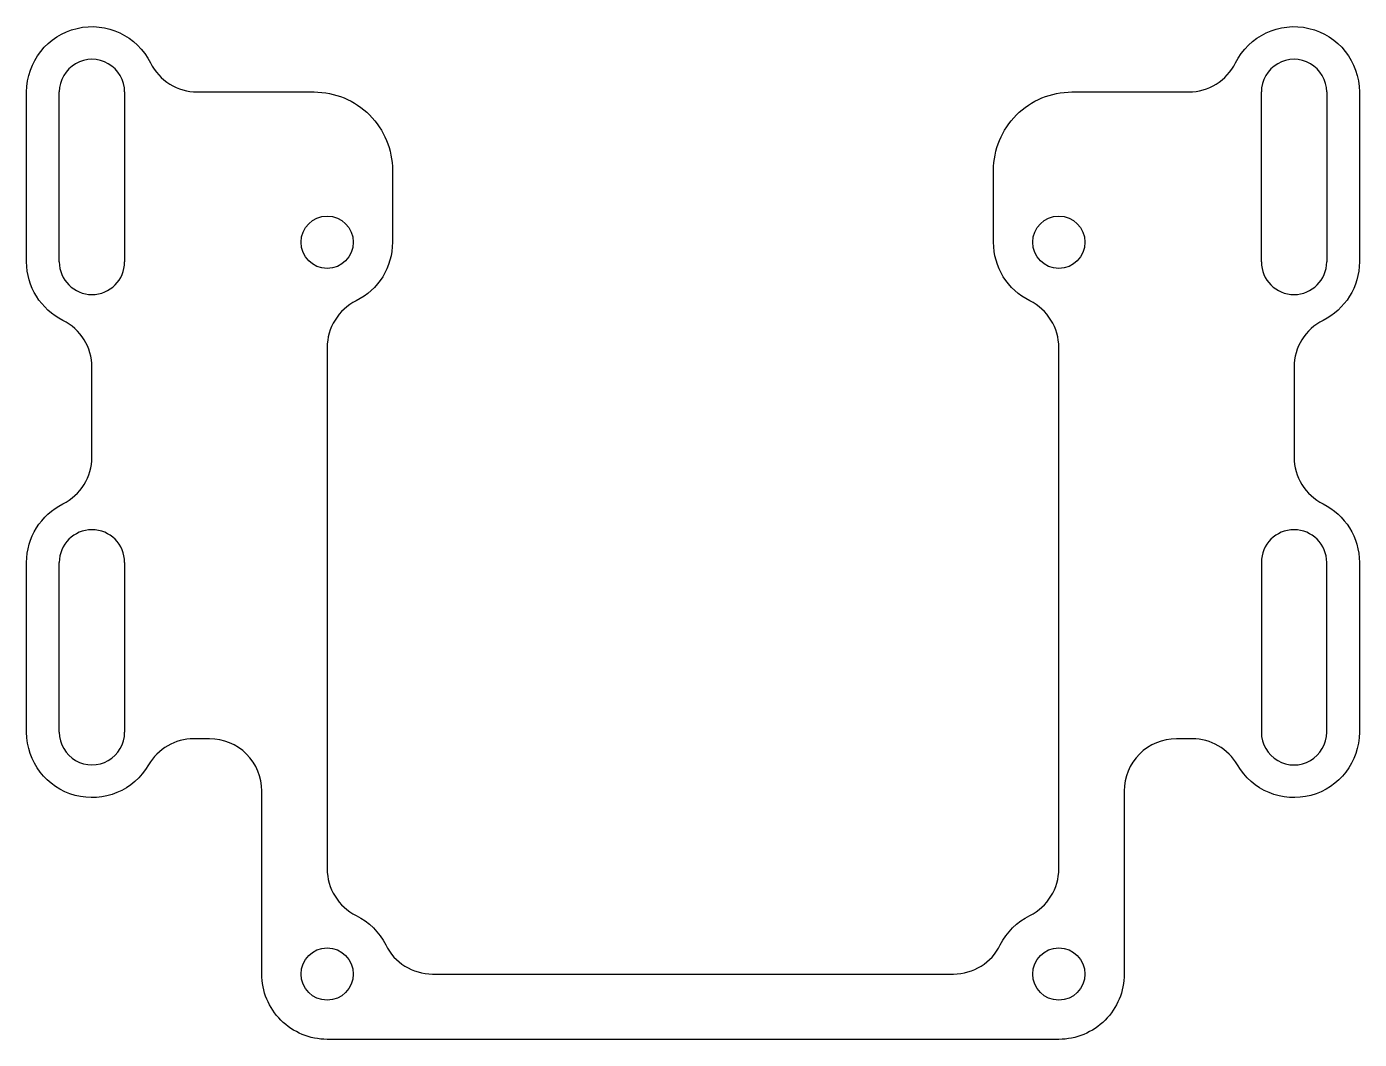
# Model space of a CAD drawing. Header units: millimetres. Extents: x -69.5 to -18.5, y 77.5 to 116.3.
import ezdxf

# ---------------------------------------------------------------- set-up
doc = ezdxf.new("R2010")
doc.units = ezdxf.units.MM
doc.layers.get('0').update_dxf_attribs({"linetype": 'CONTINUOUS'})

msp = doc.modelspace()

# ---------------------------------------------------------------- linework, layer by layer
for p, q in [((-68.25, 107.25), (-68.25, 113.75)), ((-65.75, 113.75), (-65.75, 107.25)), ((-22.25, 107.25), (-22.25, 113.75)), ((-19.75, 113.75), (-19.75, 107.25)), ((-68.25, 89.25), (-68.25, 95.75)), ((-65.75, 95.75), (-65.75, 89.25))]:
    msp.add_line(p, q)
for points in [[(-56.889, 82.24, -0.163866), (-55.76, 81.111, 0.284915), (-53.969, 80), (-34.031, 80, 0.284915), (-32.24, 81.111, -0.163866), (-31.111, 82.24, 0.284915), (-30, 84.031), (-30, 103.969, 0.284915), (-31.111, 105.76, -0.284915), (-32.5, 108), (-32.5, 110.75, -0.414214), (-29.5, 113.75), (-25.031, 113.75, 0.284929), (-23.24, 114.861, -0.79273), (-18.5, 113.75), (-18.5, 107.25, -0.284915), (-19.889, 105.01, 0.284915), (-21, 103.219), (-21, 99.781, 0.284915), (-19.889, 97.99, -0.284915), (-18.5, 95.75), (-18.5, 89.25, -0.767327), (-23.165, 88, 0.267949), (-24.897, 89), (-25.5, 89, 0.414214), (-27.5, 87), (-27.5, 80, -0.414214), (-30, 77.5), (-58, 77.5, -0.414214), (-60.5, 80), (-60.5, 87, 0.414214), (-62.5, 89), (-63.103, 89, 0.267949), (-64.835, 88, -0.767327), (-69.5, 89.25), (-69.5, 95.75, -0.284915), (-68.111, 97.99, 0.284915), (-67, 99.781), (-67, 103.219, 0.284915), (-68.111, 105.01, -0.284915), (-69.5, 107.25), (-69.5, 113.75, -0.79273), (-64.76, 114.861, 0.284929), (-62.969, 113.75), (-58.5, 113.75, -0.414214), (-55.5, 110.75), (-55.5, 108, -0.284915), (-56.889, 105.76, 0.284915), (-58, 103.969), (-58, 84.031, 0.284915)], [(-22.25, 95.75), (-22.25, 89.25, 1.000081), (-19.75, 89.25), (-19.75, 95.75, 1)]]:
    msp.add_lwpolyline(points, format="xyb", close=True)
for centre in [(-58, 108), (-30, 108), (-58, 80), (-30, 80)]:
    msp.add_circle(centre, 1)
for centre, start, end in [((-67, 113.75), -0.0092, 180), ((-21, 113.75), 0, 180.0092), ((-67, 107.25), -180, 0), ((-21, 107.25), 180, 360), ((-67, 95.75), 0, 180), ((-67, 89.25), -180, 0.0092)]:
    msp.add_arc(centre, 1.25, start, end)

doc.saveas('drawing.dxf')
